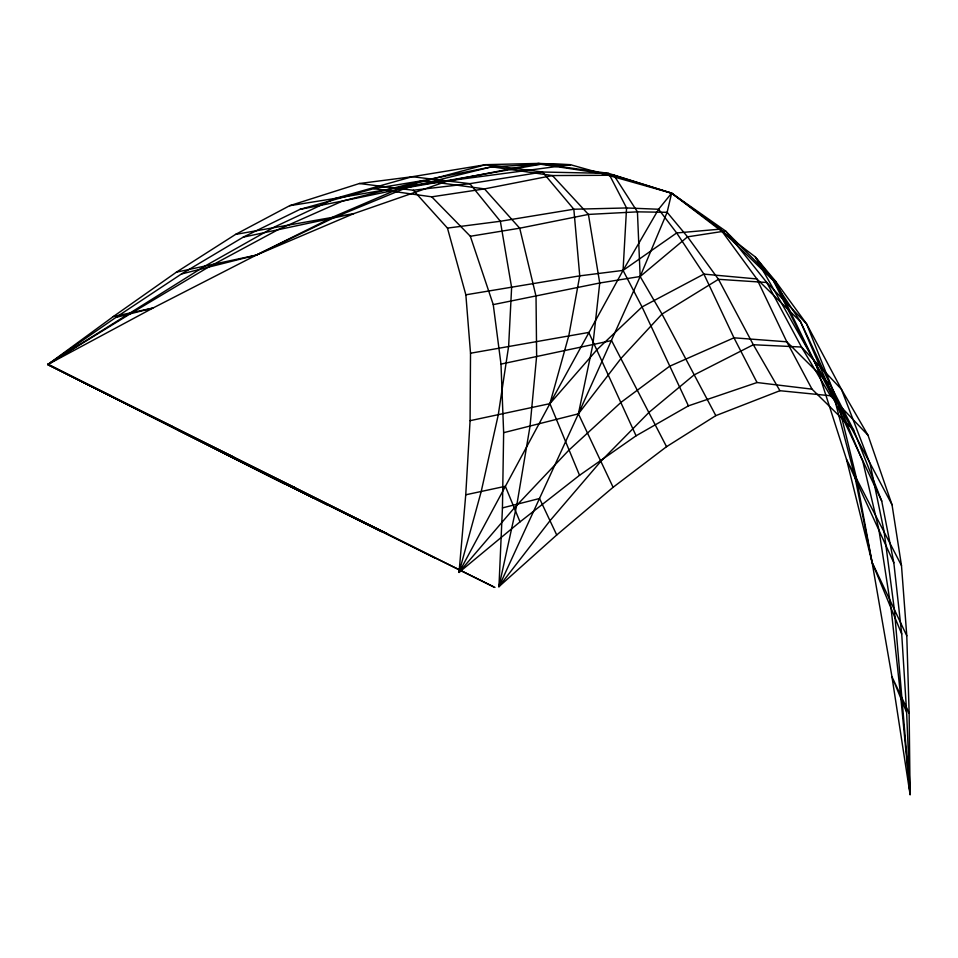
<?xml version="1.0" encoding="UTF-8"?>
<svg xmlns="http://www.w3.org/2000/svg" width="958" height="958" viewBox="0 0 958 958"><rect width="100%" height="100%" fill="white"/><g stroke="black" fill="none" stroke-linecap="round" stroke-linejoin="round"><path stroke-width="1.44" d="M359.346 183.529L412.251 176.715L485.742 164.668L538.456 163.411L608.701 173.41L671.63 193.181L755.227 256.864L775.657 281.401L806.576 323.864L838.226 403.186L856.177 476.952L872.079 562.358L891.958 676.743L910.1 794.589L906.627 712.309L901.717 634.004L893.826 562.777L881.731 501.082L853.698 430.142L812.001 389.152L757.036 382.529L688.419 405.857L636.076 435.806L579.542 475.3L520.014 521.87L459.05 572.405L465.744 494.795L470.079 420.682L470.522 353.227L465.851 294.813L447.458 228.088L413.281 190.247L359.346 183.529L289.639 205.707L235.584 234.399L176.404 272.168L113.319 316.559L47.9 364.471A3448.309 18.058 26.5 0 1 270.419 476.785L494.999 587.422M892.03 504.758L838.226 403.186L755.227 256.864L773.334 280.574L800.553 321.708L830.622 385.427L862.847 461.516L878.821 529.259L891.132 608.797L900.903 698.394L910.1 794.589L909.142 713.207L906.783 635.813L901.478 565.519L892.03 504.758L868.02 435.267L830.442 395.75L779.92 390.708L715.818 415.64L666.54 446.691L613.108 487.287L556.718 534.983L498.95 586.655L502.447 507.908L503.645 432.681L500.986 364.1L493.25 304.608L470.33 236.267L431.735 196.833L373.68 188.654L299.938 209.383L243.248 237.141L181.469 273.976L115.834 317.457L47.9 364.471L285.005 484.161M868.02 435.267L841.435 389.295L801.475 347.036L753.335 344.736L693.951 375.009L649.081 412.299L600.726 461.445L550.012 520.709L498.95 586.655L516.949 504.219L530.037 426.178L536.636 356.196L536.025 296.226L519.715 228.196L484.485 188.906L423.065 180.583L373.68 188.654M853.698 430.142L830.622 385.427L786.805 341.802L733.972 337.815L669.546 366.291L621.083 402.288L568.956 450.092L514.29 507.944L459.05 572.405L481.227 491.454L498.268 414.826L508.638 346.197L511.62 287.508L500.351 221.274L469.815 183.661L412.251 176.715L335.408 198.39L289.639 205.707M498.95 586.655L578.404 413.832L640.16 276.503L667.127 212.305L671.63 193.181L613.862 175.254L540.779 164.237L491.765 166.812L423.065 180.583L342.713 201L299.938 209.383M459.05 572.405L549.904 403.653L623.059 270.396L658.577 209.251L671.63 193.181L725.565 230.986L775.657 281.401L816.36 365.621L835.34 402.156L881.731 501.082M327.756 505.225L313.17 497.849A871.78 4.562 26.5 0 0 47.9 364.471L204.593 266.3L273.689 227.369L335.408 198.39L403.534 186.738L570.477 164.692L671.63 193.181L720.404 229.13L773.334 280.574L816.36 365.621L846.513 459.397L872.079 562.358L901.717 634.004M313.17 497.849L47.9 364.471L130.336 313.769L207.862 267.474L278.898 229.237L342.713 201L406.42 187.768L491.765 166.812L552.431 175.565L613.862 175.254L637.429 211.85L640.16 276.503L662.014 314.068L715.818 415.64M381.452 531.678L366.866 524.301A427.424 2.239 26.5 0 0 47.9 364.471L152.933 308.057L256.229 255.127L333.911 216.604L403.534 186.738L485.742 164.668L542.503 172.021L608.701 173.41L626.568 207.958L623.059 270.396L642.04 306.931L688.419 405.857M115.834 317.457L152.933 308.057L113.319 316.559M502.447 507.908L539.546 498.507L556.718 534.983M181.469 273.976L256.229 255.127L353.825 213.61L446.847 181.278L538.456 163.411L570.477 164.692L540.779 164.237L406.42 187.768L335.228 217.071L256.229 255.127L176.404 272.168M503.645 432.681L578.404 413.832L621.239 358.136L662.014 314.068L718.476 279.305L766.771 282.49L806.576 323.864L841.435 389.295L870.163 464.127L884.03 531.115L894.413 609.959L910.1 794.589M243.248 237.141L353.825 213.61L235.584 234.399M500.986 364.1L611.563 340.581L666.54 446.691M465.744 494.795L505.345 486.293L520.014 521.87M470.079 420.682L549.904 403.653L597.133 349.526L642.04 306.931L703.902 274.108L756.856 278.946L800.553 321.708L835.34 402.156L854.871 476.485L872.079 562.358L906.783 635.813M493.25 304.608L599.732 282.993L640.16 276.503L687.545 236.842L725.565 230.986L766.771 282.49L801.475 347.036L830.442 395.75M470.522 353.227L588.763 332.438L636.076 435.806M470.33 236.267L519.715 228.196L588.416 214.424L637.429 211.85L667.127 212.305L687.545 236.842L718.476 279.305L753.335 344.736L779.92 390.708M465.851 294.813L579.746 275.856L623.059 270.396L676.683 232.962L720.404 229.13L756.856 278.946L786.805 341.802L812.001 389.152M431.735 196.833L484.485 188.906L552.431 175.565L588.416 214.424L599.732 282.993L592.966 344.03L578.404 413.832L613.108 487.287M447.458 228.088L500.351 221.274L573.842 209.227L626.568 207.958L658.577 209.251L676.683 232.962L703.902 274.108L733.972 337.815L757.036 382.529M413.281 190.247L469.815 183.661L542.503 172.021L573.842 209.227L579.746 275.856L568.86 335.42L549.904 403.653L579.542 475.3M110.481 395.546L81.095 381.212M113.81 397.714L172.069 426.274M233.656 457.002L146.047 413.976M177.805 430.01L295.244 487.718M387.619 533.81L224.663 453.661M47.9 364.471L493.586 586.907M294.238 487.359L435.148 558.131M171.075 425.915L366.866 524.301M901.478 565.519L846.513 459.397L893.826 562.777M909.142 713.207L891.958 676.743L906.627 712.309"/></g></svg>
